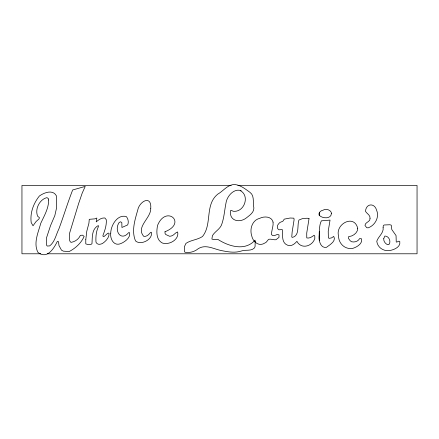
<?xml version="1.0" encoding="UTF-8"?>
<svg xmlns="http://www.w3.org/2000/svg" width="439" height="439" viewBox="0 0 439 439"><rect width="100%" height="100%" fill="white"/><g stroke="black" fill="none" stroke-linecap="round" stroke-linejoin="round"><path stroke-width="0.66" d="M231.161 185.45L21.95 185.45L21.95 253.786L40.761 253.786M237.883 185.45L417.05 185.45L417.05 253.786L47.33 253.786M319.279 212.728L319.279 215.319M319.279 231.419L319.279 240.396M85.786 239.683L85.775 243.864L87.509 244.43L89.786 244.507L90.873 244.452L91.954 243.749C92.486 237.433 91.427 229.174 98.331 225.52L98.435 226.579C96.108 231.375 95.675 236.917 95.976 242.169C97.288 245.055 100.147 244.528 102.457 243.508C105.843 241.203 109.24 237.773 109.091 233.4L108.312 233.071L107.55 233.455L104.158 236.445L103.121 236.577L102.924 235.507C104.839 230.53 106.71 225.185 106.293 219.758L104.894 217.98C101.513 217.629 98.616 219.785 96.201 221.887L96.849 218.04L94.868 218.858L89.265 219.313L88.925 223.199L86.79 231.232L85.786 239.683M150.753 208.415C151.06 218.232 135.514 226.908 143.729 236.336C146.659 236.879 148.975 234.47 150.621 232.363L151.378 232.28C153.09 239.54 140.694 245.73 135.503 240.912C131.014 230.14 135.459 218.54 138.312 207.982C141.682 199.761 151.718 196.184 150.753 208.415M383.115 227.358C384.01 233.01 378.363 236.336 376.766 241.236C377.48 247.327 383.214 251.306 389.184 250.614C393.706 249.994 400.823 247.206 399.808 241.593L398.936 241.148L396.697 242.13L396.236 241.938L396.055 235.589L391.797 229.537L391.253 225.185L389.903 224.741L384.081 224.993L383.302 225.723L383.115 227.358M319.235 235.019C318.44 239.507 320.13 248.606 326.517 247.311C329.557 244.907 336.499 241.165 333.755 236.412L331.456 237.922L328.948 238.382L328.361 237.494L328.235 231.216L330.035 220.104L321.397 220.828C319.449 224.153 319.296 230.47 319.235 235.019M255.169 241.637L255.086 246.449L254.455 247.942C250.878 251.58 245.379 249.325 241.022 251.097C234.602 253.155 227.764 251.827 221.327 250.57C212.591 248.754 204.514 243.201 196.392 250.027C192.995 252.079 189.061 252.996 185.137 252.266L184.556 251.821L184.457 251.108L184.407 246.702L185.949 243.393C190.949 239.968 197.501 239.892 202.511 236.495C212.449 224.12 204.563 204.832 217.749 194.159C223.38 191.031 227.748 184.331 234.777 184.534C240.545 185.033 245.472 189.116 250.011 192.386C254.181 195.267 253.116 201.227 253.479 205.556C255.328 211.669 250.406 214.709 246.35 217.925C239.431 223.385 228.801 220.817 230.601 210.49L231.227 210.319L233.158 211.252C244.068 212.679 250.115 196.271 240.61 190.784L241.137 190.707C233.833 187.974 226.771 196.447 225.959 203.219C224.587 209.979 224.186 216.932 222.002 223.539C220.652 228.9 215.17 231.123 212.432 235.611L211.889 239.057L213.881 239.612L217.925 239.436C228.829 246.416 245.11 251.432 255.064 240.166L255.169 241.637M309.04 218.573L306.729 233.065L306.751 237.927C309.533 238.575 311.997 236.819 314.088 235.233L314.779 236.083L314.801 238.613C312.058 246.63 301.132 249.489 296.929 241.329C294.761 243.854 291.364 246.778 287.633 245.231C281.064 242.723 283.001 234.936 282.282 229.581L279.023 229.806L277.678 228.708L277.585 225.284L279.05 223.286L280.055 222.403L282.881 221.223L284.269 219.132L290.168 218.013L293.878 218.183L294.108 219.698L292.16 231.935L291.77 236.901L292.198 237.428C299.958 235.902 296.901 225.432 298.932 220.049L302.449 218.617L307.152 218.227L309.04 218.573M48.625 199.97C48.784 208.344 44.13 215.933 40.756 223.325C38.297 232.44 33.161 243.239 37.952 252.387C47.127 259.619 53.783 248.617 57.35 241.412L58.519 241.653L58.969 245.533L61.487 250.148L63.353 251.163L69.175 251.558C75.563 248.194 81.27 243.047 84.162 236.33L82.362 235.15L80.353 235.414C78.608 239.288 75.129 241.697 71.014 242.388L70.037 241.423L69.571 240.16L69.554 233.328L78.581 203.701L82.192 193.144L85.215 186.405L72.671 189.977C67.622 202.829 63.666 216.131 58.81 229.136C56.011 234.728 54.886 241.867 49.673 245.906L47.214 246.043L46.391 244.874L46.342 238.35L50.556 225.569L54.842 215.549L56.505 208.19L56.505 196.024C53.037 189.149 44.191 192.551 39.351 196.03C33.369 203.57 29.951 212.904 31.191 222.584L33.035 225.772L36.047 221.574L39.044 218.869L39.4 217.607L37.699 216.323C34.604 209.238 39.537 199.322 46.984 197.621L48.592 198.84L48.625 199.97M165.015 231.732L164.998 233.279L165.657 234.459L169.558 236.264A6.728 6.711 -90 0 0 173.619 234.772L176.33 232.483L177.636 231.99C179.485 239.54 169.037 245.445 162.32 243.008C155.977 239.804 156.344 231.117 157.645 225.202C166.112 204.689 187.332 223.001 165.015 231.732M273.069 222.107C273.574 226.387 271.362 230.607 271.5 234.678L272.932 235.633L274.534 235.584L277.388 234.404L279.006 234.881L278.99 237.367L275.961 239.732C273.563 240.067 271.264 238.783 268.871 239.277C267.28 240.21 266.835 242.372 264.931 242.986C258.84 247.025 252.952 241.856 251.701 235.781C249.511 228.988 252.156 220.158 259.745 218.326C264.163 216.021 271.725 216.328 273.069 222.107M331.412 213.359C331.324 219.324 322.072 218.627 319.175 215.198C318.352 212.723 320.591 210.654 322.863 210.265C325.414 208.541 329.607 209.348 331.176 212.207L331.412 213.359M370.05 218.353C370.543 221.925 365.039 222.101 364.968 225.383L366.713 227.693L368.129 227.852C375.12 225.388 379.62 217.162 376.574 210.138C374.522 202.681 365.945 203.339 365.5 211.373C366.949 213.771 370.34 215.044 370.05 218.353M110.732 233.153C110.008 238.092 113.042 245.209 118.958 244.161C123.419 243.179 131.415 237.713 129.379 232.505L128.687 232.615C120.758 242.13 113.717 230.212 119.188 222.441L120.67 221.783L121.833 222.65L121.927 227.49L127.7 224.889C128.863 222.129 128.199 219.028 126.448 216.668C117.603 213.788 110.776 225.383 110.732 233.153M383.763 238.553C383.395 241.099 385.239 243.661 387.538 244.66L388.877 244.627C391.489 241.598 388.833 235.864 384.882 236.006L383.763 238.553M357.736 228.456C357.719 232.675 353.373 235.984 349.417 236.522L348.511 236.687L348.451 238.415L350.212 240.77L351.612 241.763C354.866 242.454 357.988 241.428 359.722 238.52L361.643 238.865C362.614 243.875 356.748 247.162 352.643 248.414C344.889 249.687 338.513 243.464 338.524 235.875C335.22 223.89 354.427 213.798 357.736 228.456"/></g></svg>
